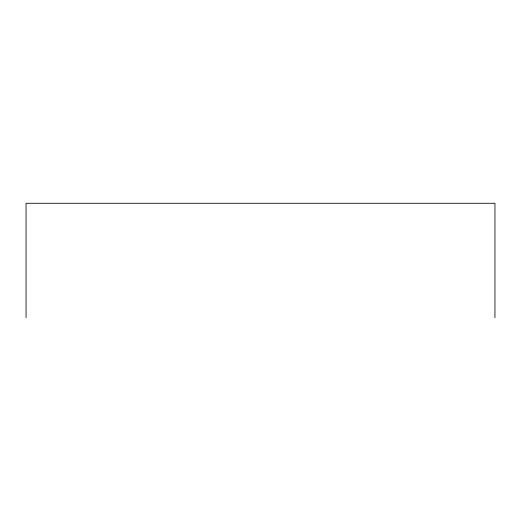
<?xml version="1.0" encoding="UTF-8"?>
<svg xmlns="http://www.w3.org/2000/svg" width="521" height="521" viewBox="0 0 521 521"><rect width="100%" height="100%" fill="white"/><g stroke="black" fill="none" stroke-linecap="round" stroke-linejoin="round"><path stroke-width="0.78" d="M494.95 317.712L494.95 203.288L26.05 203.288L26.05 317.712"/></g></svg>
